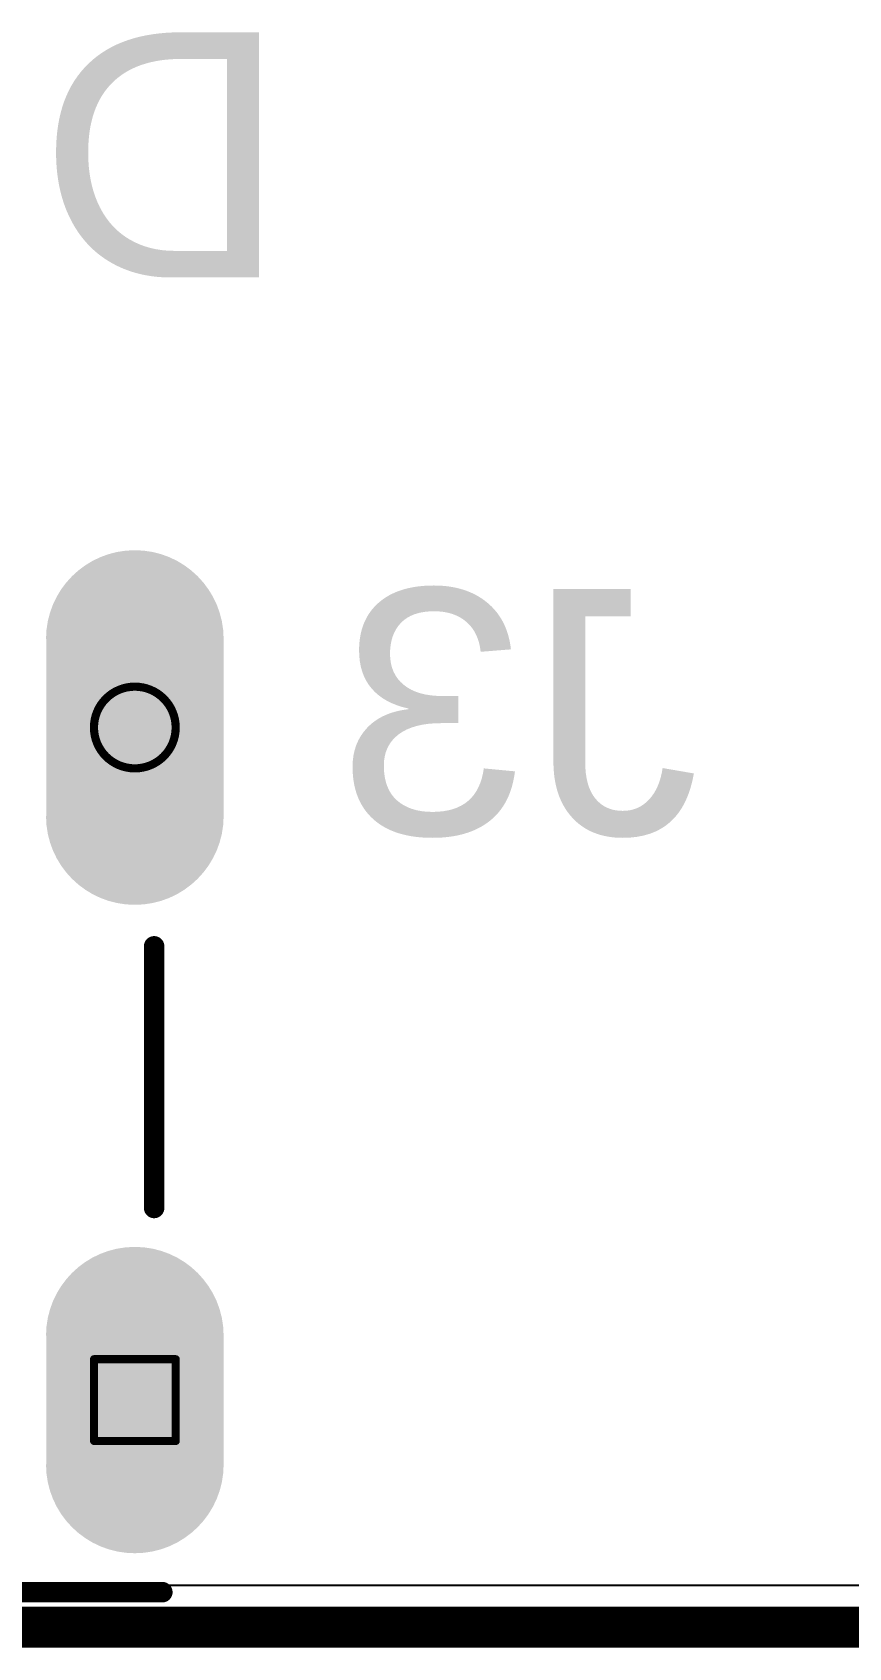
# Model space of a CAD drawing. Header units: inches. Extents: x -11 to 1110, y -7 to 455.
# Drawn here: x 647.21 to 652.29, y -0.13 to 9.91 of the extents above; entities that cross this region are included whole.
import ezdxf

# ---------------------------------------------------------------- set-up
doc = ezdxf.new("R2010")
doc.units = ezdxf.units.IN
for name, color, linetype in [('Board_outline', 216, 'Continuous'), ('Bottom Layer', 5, 'Continuous'), ('Bottom Overlay', 54, 'Continuous'), ('Bottom Solder', 6, 'Continuous'), ('Drill Drawing', 1, 'Continuous'), ('Multi-Layer', 9, 'Continuous'), ('Pad Holes', 156, 'Continuous'), ('Top Layer', 1, 'Continuous'), ('Top Solder', 216, 'Continuous')]:
    doc.layers.add(name, color=color, linetype=linetype)
doc.styles.add('Arial', font='', dxfattribs={"height": 0.2})
doc.styles.get('Arial').set_extended_font_data('Arial')

msp = doc.modelspace()

# ---------------------------------------------------------------- hatches: boundary and pattern name
at = {"layer": 'Bottom Layer'}
h = msp.add_hatch(color=5, dxfattribs=at)
edge = h.paths.add_edge_path()
edge.add_arc((647.849, 5.042), 0.45, 180, 360)
edge.add_line((648.299, 5.042), (648.299, 6.142))
edge.add_arc((647.849, 6.142), 0.45, 0, 180)
edge.add_line((647.399, 6.142), (647.399, 5.042))
h = msp.add_hatch(color=5, dxfattribs=at)
edge = h.paths.add_edge_path()
edge.add_arc((647.849, 1.812), 0.45, 0, 180)
edge.add_line((647.399, 1.812), (647.399, 1.012))
edge.add_arc((647.849, 1.012), 0.45, 180, 360)
edge.add_line((648.299, 1.012), (648.299, 1.812))
at = {"layer": 'Bottom Solder'}
h = msp.add_hatch(color=6, dxfattribs=at)
edge = h.paths.add_edge_path()
edge.add_arc((647.849, 5.042), 0.552, 180, 360)
edge.add_line((648.401, 5.042), (648.401, 6.142))
edge.add_arc((647.849, 6.142), 0.552, 0, 180)
edge.add_line((647.298, 6.142), (647.298, 5.042))
h = msp.add_hatch(color=6, dxfattribs=at)
edge = h.paths.add_edge_path()
edge.add_arc((647.849, 1.812), 0.552, 0, 180)
edge.add_line((647.298, 1.812), (647.298, 1.012))
edge.add_arc((647.849, 1.012), 0.552, 180, 360)
edge.add_line((648.401, 1.012), (648.401, 1.812))
at = {"layer": 'Multi-Layer'}
h = msp.add_hatch(color=9, dxfattribs=at)
edge = h.paths.add_edge_path()
edge.add_arc((647.849, 5.042), 0.45, 180, 360)
edge.add_line((648.299, 5.042), (648.299, 6.142))
edge.add_arc((647.849, 6.142), 0.45, 0, 180)
edge.add_line((647.399, 6.142), (647.399, 5.042))
h = msp.add_hatch(color=9, dxfattribs=at)
edge = h.paths.add_edge_path()
edge.add_arc((647.849, 1.812), 0.45, 0, 180)
edge.add_line((647.399, 1.812), (647.399, 1.012))
edge.add_arc((647.849, 1.012), 0.45, 180, 360)
edge.add_line((648.299, 1.012), (648.299, 1.812))
at = {"layer": 'Pad Holes'}
h = msp.add_hatch(color=7, dxfattribs=at)
edge = h.paths.add_edge_path()
edge.add_arc((647.849, 5.042), 0.3, 180, 360)
edge.add_line((648.149, 5.042), (648.149, 6.142))
edge.add_arc((647.849, 6.142), 0.3, 0, 180)
edge.add_line((647.549, 6.142), (647.549, 5.042))
h = msp.add_hatch(color=7, dxfattribs=at)
edge = h.paths.add_edge_path()
edge.add_arc((647.849, 1.012), 0.3, 180, 360)
edge.add_line((648.149, 1.012), (648.149, 1.812))
edge.add_arc((647.849, 1.812), 0.3, 0, 180)
edge.add_line((647.549, 1.812), (647.549, 1.012))
at = {"layer": 'Top Layer'}
h = msp.add_hatch(color=1, dxfattribs=at)
edge = h.paths.add_edge_path()
edge.add_arc((647.849, 5.042), 0.45, 180, 360)
edge.add_line((648.299, 5.042), (648.299, 6.142))
edge.add_arc((647.849, 6.142), 0.45, 0, 180)
edge.add_line((647.399, 6.142), (647.399, 5.042))
h = msp.add_hatch(color=1, dxfattribs=at)
edge = h.paths.add_edge_path()
edge.add_arc((647.849, 1.812), 0.45, 0, 180)
edge.add_line((647.399, 1.812), (647.399, 1.012))
edge.add_arc((647.849, 1.012), 0.45, 180, 360)
edge.add_line((648.299, 1.012), (648.299, 1.812))
at = {"layer": 'Top Solder'}
h = msp.add_hatch(color=216, dxfattribs=at)
edge = h.paths.add_edge_path()
edge.add_arc((647.849, 5.042), 0.552, 180, 360)
edge.add_line((648.401, 5.042), (648.401, 6.142))
edge.add_arc((647.849, 6.142), 0.552, 0, 180)
edge.add_line((647.298, 6.142), (647.298, 5.042))
h = msp.add_hatch(color=216, dxfattribs=at)
edge = h.paths.add_edge_path()
edge.add_arc((647.849, 1.812), 0.552, 0, 180)
edge.add_line((647.298, 1.812), (647.298, 1.012))
edge.add_arc((647.849, 1.012), 0.552, 180, 360)
edge.add_line((648.401, 1.012), (648.401, 1.812))

# ---------------------------------------------------------------- linework, layer by layer
at = {"layer": 'Board_outline'}
msp.add_lwpolyline([(0, 0, 0.254, 0.254, 0), (704, 0, 0.254, 0.254, 0)], format="xyseb", dxfattribs=at)
at = {"layer": 'Bottom Layer'}
msp.add_line((703.741, 0.259), (631.27, 0.259), dxfattribs=at)
at = {"layer": 'Bottom Overlay'}
for points in [[(647.969, 2.606, 0.127, 0.127, 0), (647.969, 4.232, 0.127, 0.127, 0)], [(639.029, 0.218, 0.127, 0.127, 0), (648.02, 0.218, 0.127, 0.127, 0)]]:
    msp.add_lwpolyline(points, format="xyseb", dxfattribs=at)
for points in [[(647.937, 4.232, 0.0635, 0.0635, 1), (648.001, 4.232, 0.0635, 0.0635, 1)], [(647.937, 2.606, 0.0635, 0.0635, 1), (648.001, 2.606, 0.0635, 0.0635, 1)], [(647.988, 0.218, 0.0635, 0.0635, 1), (648.052, 0.218, 0.0635, 0.0635, 1)]]:
    msp.add_lwpolyline(points, format="xyseb", close=True, dxfattribs=at)
at = {"layer": 'Drill Drawing'}
for points in [[(648.103, 5.592, 0.0508, 0.0508, 1), (647.595, 5.592, 0.0508, 0.0508, 1)], [(647.583, 5.592, 0.0254, 0.0254, 1), (647.608, 5.592, 0.0254, 0.0254, 1)], [(648.091, 5.592, 0.0254, 0.0254, 1), (648.116, 5.592, 0.0254, 0.0254, 1)], [(647.583, 1.666, 0.0254, 0.0254, 1), (647.608, 1.666, 0.0254, 0.0254, 1)], [(647.583, 1.666, 0.0254, 0.0254, 1), (647.608, 1.666, 0.0254, 0.0254, 1)], [(648.091, 1.666, 0.0254, 0.0254, 1), (648.116, 1.666, 0.0254, 0.0254, 1)], [(648.091, 1.666, 0.0254, 0.0254, 1), (648.116, 1.666, 0.0254, 0.0254, 1)], [(647.583, 1.158, 0.0254, 0.0254, 1), (647.608, 1.158, 0.0254, 0.0254, 1)], [(647.583, 1.158, 0.0254, 0.0254, 1), (647.608, 1.158, 0.0254, 0.0254, 1)], [(648.091, 1.158, 0.0254, 0.0254, 1), (648.116, 1.158, 0.0254, 0.0254, 1)], [(648.091, 1.158, 0.0254, 0.0254, 1), (648.116, 1.158, 0.0254, 0.0254, 1)]]:
    msp.add_lwpolyline(points, format="xyseb", close=True, dxfattribs=at)
for points in [[(647.595, 1.666, 0.0508, 0.0508, 0), (648.103, 1.666, 0.0508, 0.0508, 0)], [(647.595, 1.158, 0.0508, 0.0508, 0), (647.595, 1.666, 0.0508, 0.0508, 0)], [(648.103, 1.158, 0.0508, 0.0508, 0), (648.103, 1.666, 0.0508, 0.0508, 0)], [(647.595, 1.158, 0.0508, 0.0508, 0), (648.103, 1.158, 0.0508, 0.0508, 0)]]:
    msp.add_lwpolyline(points, format="xyseb", dxfattribs=at)
at = {"layer": 'Top Layer'}
msp.add_line((703.741, 0.259), (631.32, 0.259), dxfattribs=at)

# ---------------------------------------------------------------- texts
at = {"layer": 'Bottom Overlay', "style": 'Arial', "text_generation_flag": 2}
for s, p in [('D1', (648.795, 8.389)), ('J3', (651.357, 4.928))]:
    msp.add_text(s, height=1.524, dxfattribs=at).set_placement(p)

doc.saveas('drawing.dxf')
